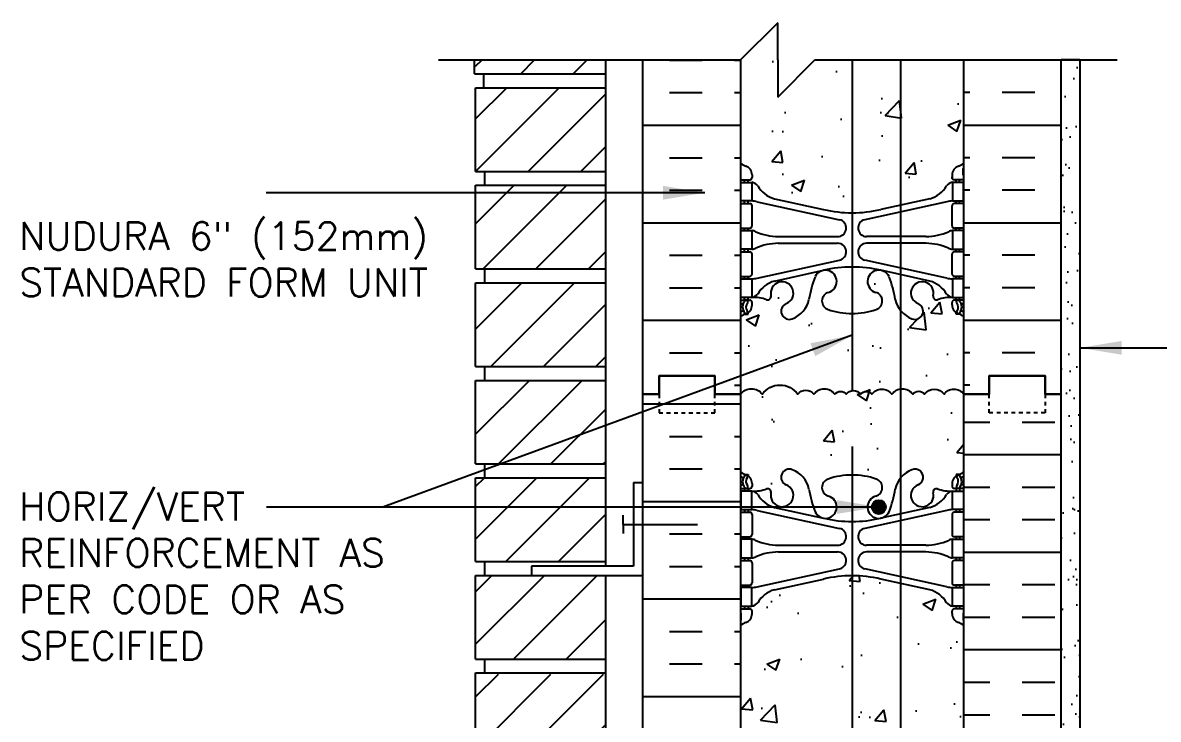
# Model space of a CAD drawing. Header units: inches. Extents: x 113.5 to 169.5, y -22.8 to 56.9.
# Drawn here: x 113.6 to 144.14, y 25.09 to 43.84 of the extents above; entities that cross this region are included whole.
import ezdxf

# ---------------------------------------------------------------- set-up
doc = ezdxf.new("R2010")
doc.units = ezdxf.units.IN
doc.header["$LTSCALE"] = 0.5
doc.header["$MEASUREMENT"] = 0
doc.linetypes.add('DASHED2', pattern=[0.375, 0.25, -0.125])
for name, color, linetype in [('HATCH', 12, 'Continuous'), ('line25', 2, 'Continuous'), ('LINE3', 3, 'Continuous'), ('LINE50', 5, 'Continuous'), ('LINE9', 9, 'Continuous'), ('TEXT', 4, 'Continuous'), ('Web_Edge', 9, 'Continuous')]:
    doc.layers.add(name, color=color, linetype=linetype)
doc.styles.add('DIM', font='romans.shx', dxfattribs={"width": 0.7})
doc.styles.add('ROMANS', font='romans.shx', dxfattribs={"height": 1.125})
doc.dimstyles.new('ext_12', dxfattribs={"dimscale": 12, "dimtxt": 0.09375, "dimasz": 0.09375, "dimexe": 0.09375, "dimexo": 0.0625, "dimgap": 0.0625, "dimtad": 1, "dimdec": 1, "dimzin": 3, "dimdsep": 46, "dimlunit": 4, "dimtxsty": 'DIM', "dimcen": 0.09, "dimdle": 0.09375, "dimclrt": 4, "dimadec": 0, "dimazin": 0, "dimtfac": 1, "dimtdec": 1, "dimtmove": 2, "dimatfit": 3, "dimfxl": 1, "dimfrac": 2, "dimtolj": 1, "dimtzin": 0, "dimarcsym": 0})

msp = doc.modelspace()

# ---------------------------------------------------------------- hatches: boundary and pattern name
at = {"layer": 'HATCH'}
h = msp.add_hatch(dxfattribs=at)
h.set_pattern_fill('AR-CONC', color=256, scale=0.5)
h.paths.add_polyline_path([(135.904, 42.838), (134.904, 42.838), (133.904, 41.838), (133.904, 42.838), (133.904, 43.838), (132.904, 42.838), (132.904, 40.057, 0.082415), (133.047, 39.978, -0.317837), (133.214, 39.742), (133.214, 39.675, -0.414214), (133.151, 39.612), (133.104, 39.612), (133.104, 39.542), (133.209, 39.542, -0.188973), (133.365, 39.447, 0.196323), (133.814, 39.101), (135.136, 38.811, 0.057795), (135.904, 38.721)])
h.paths.add_polyline_path([(137.206, 42.838), (135.904, 42.838), (135.904, 38.721, 0.057795), (136.672, 38.811), (137.206, 38.928)])
h.paths.add_polyline_path([(138.904, 42.838), (137.206, 42.838), (137.206, 38.928), (137.994, 39.101, 0.196323), (138.443, 39.447, -0.188973), (138.599, 39.542), (138.704, 39.542), (138.704, 39.612), (138.656, 39.612, -0.414214), (138.594, 39.675), (138.594, 39.742, -0.317837), (138.76, 39.978, 0.082415), (138.904, 40.057)])
h.paths.add_polyline_path([(135.904, 36.013, -0.082755), (135.255, 36.121, -0.735593), (135.268, 36.579, 0.955472), (135.13, 37.172), (135.11, 37.168, 0.223253), (134.91, 37.003, 0.053157), (134.744, 36.389, -0.24438), (134.296, 35.868, -1), (134.132, 36.277, 2.182095), (133.722, 36.49, -0.601435), (133.602, 36.385, 0.10046), (133.209, 36.442), (133.104, 36.442), (133.104, 36.372), (133.151, 36.372, -0.414214), (133.214, 36.31), (133.214, 36.242, -0.249069), (133.104, 36.035), (133.104, 35.993), (133.014, 35.993, 0.064398), (132.904, 35.927), (132.904, 33.838, -0.518559), (133.485, 33.838, -0.520567), (134.443, 33.838, -0.520567), (134.874, 33.838, -0.520567), (135.44, 33.838, -0.520567), (135.745, 33.838, -0.204153), (135.904, 33.937)])
h.paths.add_polyline_path([(137.206, 36.097, -0.110434), (137.064, 36.389, 0.053157), (136.898, 37.003, 0.223253), (136.698, 37.168), (136.678, 37.172, 0.955472), (136.54, 36.579, -0.735593), (136.552, 36.121, -0.082755), (135.904, 36.013), (135.904, 33.937, -0.286017), (136.136, 33.838, -0.520567), (136.434, 33.838, -0.520567), (136.969, 33.838, -0.209762), (137.206, 33.982)])
h.paths.add_polyline_path([(138.904, 35.927, 0.064398), (138.794, 35.993), (138.704, 35.993), (138.704, 36.035, -0.249069), (138.594, 36.242), (138.594, 36.31, -0.414214), (138.656, 36.372), (138.704, 36.372), (138.704, 36.442), (138.599, 36.442, 0.10046), (138.205, 36.385, -0.601435), (138.086, 36.49, 2.182095), (137.676, 36.277, -1), (137.512, 35.868, -0.130426), (137.206, 36.097), (137.206, 33.982, -0.280208), (137.534, 33.838, -0.520567), (137.853, 33.838, -0.520567), (138.377, 33.838, -0.528229), (138.904, 33.843)])
h.paths.add_polyline_path([(138.904, 33.843, 0.528229), (138.377, 33.838, 0.520567), (137.853, 33.838, 0.520567), (137.534, 33.838, 0.280208), (137.206, 33.982), (137.206, 31.58, -0.130426), (137.512, 31.808, -1), (137.676, 31.4, 2.182095), (138.086, 31.187, -0.601435), (138.205, 31.292, 0.10046), (138.599, 31.235), (138.704, 31.235), (138.704, 31.305), (138.656, 31.305, -0.414214), (138.594, 31.367), (138.594, 31.435, -0.249069), (138.704, 31.642), (138.704, 31.683), (138.794, 31.683, 0.064398), (138.904, 31.749)])
h.paths.add_polyline_path([(137.206, 33.982, 0.209762), (136.969, 33.838, 0.520567), (136.434, 33.838, 0.520567), (136.136, 33.838, 0.520567), (135.745, 33.838, 0.520567), (135.44, 33.838, 0.520567), (134.874, 33.838, 0.520567), (134.443, 33.838, 0.520567), (133.485, 33.838, 0.518559), (132.904, 33.838), (132.904, 31.749, 0.064398), (133.014, 31.683), (133.104, 31.683), (133.104, 31.642, -0.249069), (133.214, 31.435), (133.214, 31.367, -0.414214), (133.151, 31.305), (133.104, 31.305), (133.104, 31.235), (133.209, 31.235, 0.10046), (133.602, 31.292, -0.601435), (133.722, 31.187, 2.182095), (134.132, 31.4, -1), (134.296, 31.808, -0.24438), (134.744, 31.287, 0.053157), (134.91, 30.673, 0.223253), (135.11, 30.509), (135.13, 30.504, 0.955472), (135.268, 31.098, -0.735593), (135.255, 31.556, -0.082755), (135.904, 31.664, -0.082755), (136.552, 31.556, -0.735593), (136.54, 31.098, 0.955472), (136.678, 30.504), (136.698, 30.509, 0.223253), (136.898, 30.673, 0.053157), (137.064, 31.287, -0.110434), (137.206, 31.58)])
h.paths.add_polyline_path([(136.81, 30.804, -1), (136.435, 30.804, -1)], flags=16)
h.paths.add_polyline_path([(135.904, 28.955, 0.057795), (135.136, 28.866), (133.814, 28.576, 0.196323), (133.365, 28.229, -0.188973), (133.209, 28.135), (133.104, 28.135), (133.104, 28.065), (133.151, 28.065, -0.414214), (133.214, 28.002), (133.214, 27.935, -0.317837), (133.047, 27.699, 0.082415), (132.904, 27.62), (132.904, 22.057, 0.082415), (133.047, 21.978, -0.317837), (133.214, 21.742), (133.214, 21.675, -0.414214), (133.151, 21.612), (133.104, 21.612), (133.104, 21.542), (133.209, 21.542, -0.188973), (133.365, 21.447, 0.196323), (133.814, 21.101), (135.136, 20.811, 0.057795), (135.904, 20.721)])
h.paths.add_polyline_path([(137.206, 28.749), (136.672, 28.866, 0.057795), (135.904, 28.955), (135.904, 20.721, 0.057795), (136.672, 20.811), (137.206, 20.928)])
h.paths.add_polyline_path([(138.904, 24.713), (138.904, 27.62, 0.082415), (138.76, 27.699, -0.317837), (138.594, 27.935), (138.594, 28.002, -0.414214), (138.656, 28.065), (138.704, 28.065), (138.704, 28.135), (138.599, 28.135, -0.188973), (138.443, 28.229, 0.196323), (137.994, 28.576), (137.206, 28.749), (137.206, 20.928), (137.994, 21.101, 0.196323), (138.443, 21.447, -0.188973), (138.599, 21.542), (138.704, 21.542), (138.704, 21.612), (138.656, 21.612, -0.414214), (138.594, 21.675), (138.594, 21.742, -0.317837), (138.76, 21.978, 0.082415), (138.904, 22.057)])
h.paths.add_polyline_path([(135.904, 18.013, -0.082755), (135.255, 18.121, -0.735593), (135.268, 18.579, 0.955472), (135.13, 19.172), (135.11, 19.168, 0.223253), (134.91, 19.003, 0.053157), (134.744, 18.389, -0.24438), (134.296, 17.868, -1), (134.132, 18.277, 2.182095), (133.722, 18.49, -0.601435), (133.602, 18.385, 0.10046), (133.209, 18.442), (133.104, 18.442), (133.104, 18.372), (133.151, 18.372, -0.414214), (133.214, 18.31), (133.214, 18.242, -0.249069), (133.104, 18.035), (133.104, 17.993), (133.014, 17.993, 0.064398), (132.904, 17.927), (132.904, 15.838), (132.904, 13.749, 0.064398), (133.014, 13.683), (133.104, 13.683), (133.104, 13.642, -0.249069), (133.214, 13.435), (133.214, 13.367, -0.414214), (133.151, 13.305), (133.104, 13.305), (133.104, 13.235), (133.209, 13.235, 0.10046), (133.602, 13.292, -0.601435), (133.722, 13.187, 2.182095), (134.132, 13.4, -1), (134.296, 13.808, -0.24438), (134.744, 13.287, 0.053157), (134.91, 12.673, 0.223253), (135.11, 12.509), (135.13, 12.504, 0.955472), (135.268, 13.098, -0.735593), (135.255, 13.556, -0.082755), (135.904, 13.664)])
h.paths.add_polyline_path([(135.373, 12.804, -1), (134.998, 12.804, -1)], flags=16)
h.paths.add_polyline_path([(137.206, 16.095), (137.206, 18.097, -0.110434), (137.064, 18.389, 0.053157), (136.898, 19.003, 0.223253), (136.698, 19.168), (136.678, 19.172, 0.955472), (136.54, 18.579, -0.735593), (136.552, 18.121, -0.082755), (135.904, 18.013), (135.904, 13.664, -0.082755), (136.552, 13.556, -0.735593), (136.54, 13.098, 0.955472), (136.678, 12.504), (136.698, 12.509, 0.223253), (136.898, 12.673, 0.053157), (137.064, 13.287, -0.24438), (137.512, 13.808, -1), (137.676, 13.4, 2.182095), (138.086, 13.187, -0.601435), (138.205, 13.292, 0.10046), (138.599, 13.235), (138.704, 13.235), (138.704, 13.305), (138.656, 13.305, -0.414214), (138.594, 13.367), (138.594, 13.435, -0.249069), (138.704, 13.642), (138.704, 13.683), (138.794, 13.683, 0.064398), (138.904, 13.749), (138.904, 15.713), (137.629, 15.713, 0.414214), (137.529, 15.613), (137.529, 14.213), (137.029, 14.213), (137.029, 15.713, -0.220411)])
h.paths.add_polyline_path([(138.904, 17.927, 0.064398), (138.794, 17.993), (138.704, 17.993), (138.704, 18.035, -0.249069), (138.594, 18.242), (138.594, 18.31, -0.414214), (138.656, 18.372), (138.704, 18.372), (138.704, 18.442), (138.599, 18.442, 0.10046), (138.205, 18.385, -0.601435), (138.086, 18.49, 0.191974), (138.053, 18.713), (137.525, 18.713, 0.45754), (137.676, 18.277, -1), (137.512, 17.868, -0.130426), (137.206, 18.097), (137.206, 16.095, -0.177589), (137.529, 16.213), (138.904, 16.213)], flags=17)
h.paths.add_polyline_path([(135.904, 10.955, 0.057795), (135.136, 10.866), (133.814, 10.576, 0.196323), (133.365, 10.229, -0.188973), (133.209, 10.135), (133.104, 10.135), (133.104, 10.065), (133.151, 10.065, -0.414214), (133.214, 10.002), (133.214, 9.935, -0.317837), (133.047, 9.699, 0.082415), (132.904, 9.62), (132.904, 4.057, 0.082415), (133.047, 3.978, -0.317837), (133.214, 3.742), (133.214, 3.675, -0.414214), (133.151, 3.612), (133.104, 3.612), (133.104, 3.542), (133.209, 3.542, -0.188973), (133.365, 3.447, 0.196323), (133.814, 3.101), (135.136, 2.811, 0.057795), (135.904, 2.721)])
h.paths.add_polyline_path([(138.904, 9.62, 0.082415), (138.76, 9.699, -0.317837), (138.594, 9.935), (138.594, 10.002, -0.414214), (138.656, 10.065), (138.704, 10.065), (138.704, 10.135), (138.599, 10.135, -0.188973), (138.443, 10.229, 0.196323), (137.994, 10.576), (136.672, 10.866, 0.057795), (135.904, 10.955), (135.904, 2.721, 0.057795), (136.672, 2.811), (137.994, 3.101, 0.196323), (138.443, 3.447, -0.188973), (138.599, 3.542), (138.704, 3.542), (138.704, 3.612), (138.656, 3.612, -0.414214), (138.594, 3.675), (138.594, 3.742, -0.317837), (138.76, 3.978, 0.082415), (138.904, 4.057)])
h = msp.add_hatch(dxfattribs=at)
h.set_pattern_fill('ANSI31', color=256, scale=8, style=0)
h.set_pattern_definition([(45, (28.4787, -15.0365), (-0.707107, 0.707107), [])])
h.paths.add_polyline_path([(129.279, 0.088), (125.779, 0.088), (125.779, -2.162), (129.279, -2.162)])
h.paths.add_polyline_path([(129.279, 2.713), (125.779, 2.713), (125.779, 0.463), (129.279, 0.463)])
h.paths.add_polyline_path([(129.279, 5.338), (125.779, 5.338), (125.779, 3.088), (129.279, 3.088)])
h.paths.add_polyline_path([(129.279, 7.963), (125.779, 7.963), (125.779, 5.713), (129.279, 5.713)])
h.paths.add_polyline_path([(129.279, 10.588), (125.779, 10.588), (125.779, 8.338), (129.279, 8.338)])
h.paths.add_polyline_path([(129.279, 13.213), (125.779, 13.213), (125.779, 10.963), (129.279, 10.963)])
h.paths.add_polyline_path([(129.279, 15.838), (125.779, 15.838), (125.779, 13.588), (129.279, 13.588)])
h.paths.add_polyline_path([(129.279, 18.463), (125.779, 18.463), (125.779, 16.213), (129.279, 16.213)])
h.paths.add_polyline_path([(129.279, 21.088), (125.779, 21.088), (125.779, 18.838), (129.279, 18.838)])
h.paths.add_polyline_path([(129.279, 23.713), (125.779, 23.713), (125.779, 21.463), (129.279, 21.463)])
h.paths.add_polyline_path([(129.279, 26.307), (125.779, 26.307), (125.779, 24.088), (129.279, 24.088)])
h.paths.add_polyline_path([(129.279, 28.963), (125.779, 28.963), (125.779, 26.713), (129.279, 26.713)])
h.paths.add_polyline_path([(129.279, 30.692), (125.779, 30.692), (125.779, 29.338), (129.279, 29.338)])
h.paths.add_polyline_path([(129.279, 31.588), (125.779, 31.588), (125.779, 30.692), (129.279, 30.692)])
h.paths.add_polyline_path([(129.279, 34.213), (125.779, 34.213), (125.779, 31.963), (129.279, 31.963)])
h.paths.add_polyline_path([(129.279, 36.838), (125.779, 36.838), (125.779, 34.588), (129.279, 34.588)])
h.paths.add_polyline_path([(129.279, 39.463), (125.779, 39.463), (125.779, 37.213), (129.279, 37.213)])
h.paths.add_polyline_path([(129.279, 42.088), (125.779, 42.088), (125.779, 39.838), (129.279, 39.838)])
h.paths.add_polyline_path([(129.279, 42.838), (125.779, 42.838), (125.779, 42.463), (129.279, 42.463)])
h = msp.add_hatch(dxfattribs=at)
h.set_pattern_fill('INSUL', color=256, scale=7, style=0)
h.set_pattern_definition([(0, (-2793.2578, -363.1712), (0, 2.625), []), (0, (-2793.2578, -362.2962), (0, 2.625), [0.875, -0.875]), (0, (-2793.2578, -361.4212), (0, 2.625), [0.875, -0.875])])
h.paths.add_polyline_path([(132.904, 42.838), (130.279, 42.838), (130.279, 33.838), (130.716, 33.838), (130.716, 34.338), (132.216, 34.338), (132.216, 33.838), (132.904, 33.838)])
h = msp.add_hatch(dxfattribs=at)
h.set_pattern_fill('INSUL', color=256, scale=7, style=0)
h.set_pattern_definition([(180, (3065.0654, -363.1712), (0, 2.625), []), (180, (3065.0654, -362.2962), (0, 2.625), [0.875, -0.875]), (180, (3065.0654, -361.4212), (0, 2.625), [0.875, -0.875])])
h.paths.add_polyline_path([(141.529, 42.838), (138.904, 42.838), (138.904, 33.838), (139.591, 33.838), (139.591, 34.338), (141.091, 34.338), (141.091, 33.838), (141.529, 33.838)])
h = msp.add_hatch(dxfattribs=at)
h.set_pattern_fill('AR-SAND', color=256, scale=0.5, style=0)
h.set_pattern_definition([(37.5, (119.1024, -15.0365), (-0.031497, 0.963412), [0, -0.76, 0, -0.85, 0, -0.8125]), (7.5, (119.1024, -15.0365), (0.884888, 1.411073), [0, -0.41, 0, -0.685, 0, -0.2625]), (327.5, (118.4874, -15.0365), (1.557071, 0.00283), [0, -0.25, 0, -0.9, 0, -1.175]), (317.5, (118.4874, -15.0365), (1.503063, 0.438838), [0, -0.125, 0, -0.59, 0, -0.675])])
h.paths.add_polyline_path([(142.029, 42.838), (141.529, 42.838), (141.529, 22.588), (142.029, 22.588)])
h = msp.add_hatch(dxfattribs=at)
h.set_pattern_fill('INSUL', color=256, scale=7, style=0)
h.set_pattern_definition([(0, (-2793.2578, -381.1712), (0, 2.625), []), (0, (-2793.2578, -380.2962), (0, 2.625), [0.875, -0.875]), (0, (-2793.2578, -379.4212), (0, 2.625), [0.875, -0.875])])
h.paths.add_polyline_path([(130.279, 15.838), (130.716, 15.838), (130.716, 16.338), (132.216, 16.338), (132.216, 15.838), (132.904, 15.838), (132.904, 33.838), (132.216, 33.838), (132.216, 34.338), (130.716, 34.338), (130.716, 33.838), (130.279, 33.838)])
h = msp.add_hatch(dxfattribs=at)
h.set_pattern_fill('INSUL', color=256, scale=7, style=0)
h.set_pattern_definition([(0, (28.4787, -15.0365), (0, 2.625), []), (0, (28.4787, -14.1615), (0, 2.625), [0.875, -0.875]), (0, (28.4787, -13.2865), (0, 2.625), [0.875, -0.875])])
h.paths.add_polyline_path([(138.904, 24.713), (141.529, 22.088), (141.529, 33.838), (141.091, 33.838), (141.091, 33.338), (139.591, 33.338), (139.591, 33.838), (138.904, 33.838)])
h.paths.add_polyline_path([(141.529, 12.838), (138.904, 10.213), (138.904, -2.162), (141.529, -2.162)])
at = {"layer": 'LINE3'}
msp.add_hatch(color=256, dxfattribs=at).paths.add_polyline_path([(136.435, 30.804, 1), (136.81, 30.804, 1)])

# ---------------------------------------------------------------- linework, layer by layer
at = {"layer": 'HATCH'}
msp.add_line((142.029, 42.838), (141.529, 42.838), dxfattribs=at)
msp.add_lwpolyline([(132.904, 33.838, -0.518559), (133.485, 33.838, -0.520567), (134.443, 33.838, -0.520567), (134.874, 33.838, -0.520567), (135.44, 33.838, -0.520567), (135.745, 33.838, -0.520567), (136.136, 33.838, -0.520567), (136.434, 33.838, -0.520567), (136.969, 33.838, -0.520567), (137.534, 33.838, -0.520567), (137.853, 33.838, -0.520567), (138.377, 33.838, -0.528229), (138.904, 33.843)], format="xyb", dxfattribs=at)
at = {"layer": 'line25'}
for p, q in [((125.751, 42.463), (125.751, 42.838)), ((129.279, 29.213), (129.279, 42.838)), ((132.904, 42.838), (132.904, 33.838)), ((138.904, 33.838), (138.904, 42.838)), ((125.751, 42.463), (129.251, 42.463)), ((126.001, 42.088), (126.001, 42.463)), ((125.779, 39.838), (125.779, 42.088)), ((125.779, 42.088), (129.279, 42.088)), ((125.779, 39.838), (129.279, 39.838)), ((126.029, 39.463), (126.029, 39.838)), ((125.779, 39.463), (129.279, 39.463)), ((125.779, 37.213), (125.779, 39.463)), ((125.779, 37.213), (129.279, 37.213)), ((126.029, 36.838), (126.029, 37.213)), ((125.779, 36.838), (129.279, 36.838)), ((125.779, 34.588), (125.779, 36.838)), ((125.779, 34.588), (129.279, 34.588)), ((126.029, 34.213), (126.029, 34.588)), ((125.779, 31.963), (125.779, 34.213)), ((125.779, 34.213), (129.279, 34.213)), ((132.904, 33.838), (132.904, 15.838)), ((138.904, 24.713), (138.904, 33.838)), ((125.779, 31.963), (129.279, 31.963)), ((126.029, 31.588), (126.029, 31.963)), ((125.779, 29.338), (125.779, 31.588)), ((125.779, 31.588), (129.279, 31.588)), ((125.779, 29.338), (129.279, 29.338)), ((126.029, 28.963), (126.029, 29.338)), ((125.779, 26.713), (125.779, 28.963)), ((125.779, 28.963), (129.279, 28.963)), ((129.279, 0.338), (129.279, 28.963)), ((125.779, 26.713), (129.279, 26.713)), ((126.029, 26.338), (126.029, 26.713)), ((125.779, 24.088), (125.779, 26.338)), ((125.779, 26.338), (129.279, 26.338))]:
    msp.add_line(p, q, dxfattribs=at)
at = {"layer": 'LINE3'}
for p, q in [((135.904, 42.838), (135.904, 33.937)), ((137.206, 42.838), (137.206, 13.748)), ((135.904, 32.437), (135.904, -2.162))]:
    msp.add_line(p, q, dxfattribs=at)
msp.add_circle((136.622, 30.804), 0.188, dxfattribs=at)
at = {"layer": 'LINE50'}
for p, q in [((130.279, 33.838), (130.279, 42.838)), ((141.529, 33.838), (141.529, 42.838)), ((130.279, 15.838), (130.279, 33.838)), ((141.529, 22.088), (141.529, 33.838))]:
    msp.add_line(p, q, dxfattribs=at)
for points in [[(132.904, 33.838), (132.216, 33.838), (132.216, 34.338), (130.716, 34.338), (130.716, 33.838), (130.279, 33.838)], [(130.279, 33.838), (130.716, 33.838), (130.716, 34.338), (132.216, 34.338), (132.216, 33.838), (132.904, 33.838)], [(138.904, 33.838), (139.591, 33.838), (139.591, 34.338), (141.091, 34.338), (141.091, 33.838), (141.529, 33.838)], [(141.529, 33.838), (141.091, 33.838), (141.091, 34.338), (139.591, 34.338), (139.591, 33.838), (138.904, 33.838)]]:
    msp.add_lwpolyline(points, dxfattribs=at)
at = {"layer": 'LINE9'}
for p, q in [((133.904, 43.838), (132.904, 42.838)), ((133.904, 42.838), (133.904, 43.838)), ((124.779, 42.838), (132.904, 42.838)), ((133.904, 42.838), (133.904, 41.838)), ((133.904, 41.838), (134.904, 42.838)), ((134.904, 42.838), (143.029, 42.838)), ((142.029, 42.838), (142.029, 22.588)), ((130.029, 31.463), (130.279, 31.463)), ((130.029, 31.463), (130.029, 29.213)), ((129.75, 30.338), (129.75, 30.588)), ((129.75, 30.338), (129.75, 30.088)), ((129.75, 30.338), (131.75, 30.338)), ((127.279, 29.213), (127.279, 28.963)), ((130.029, 29.213), (127.279, 29.213)), ((127.279, 28.963), (130.279, 28.963))]:
    msp.add_line(p, q, dxfattribs=at)
at = {"layer": 'LINE9', "linetype": 'DASHED2', "ltscale": 0.15}
for points in [[(130.716, 33.838), (130.716, 33.838), (130.716, 33.338), (132.216, 33.338), (132.216, 33.838), (132.216, 33.838)], [(141.091, 33.838), (141.091, 33.838), (141.091, 33.338), (139.591, 33.338), (139.591, 33.838), (139.591, 33.838)]]:
    msp.add_lwpolyline(points, dxfattribs=at)
at = {"layer": 'Web_Edge'}
for p, q in [((132.914, 39.732), (132.914, 39.918)), ((133.214, 39.742), (133.214, 39.675)), ((138.594, 39.742), (138.594, 39.675)), ((138.894, 39.732), (138.894, 39.918)), ((132.904, 39.612), (133.151, 39.612)), ((133.014, 39.542), (133.014, 39.612)), ((133.104, 39.542), (133.104, 39.612)), ((138.904, 39.612), (138.656, 39.612)), ((138.704, 39.542), (138.704, 39.612)), ((138.794, 39.542), (138.794, 39.612)), ((133.814, 39.101), (135.136, 38.811)), ((137.994, 39.101), (136.672, 38.811)), ((132.904, 38.972), (133.151, 38.972)), ((133.014, 38.972), (133.014, 39.042)), ((133.104, 38.972), (133.104, 39.042)), ((133.214, 38.375), (133.214, 38.91)), ((133.353, 39.018), (135.564, 38.537)), ((138.455, 39.018), (136.244, 38.537)), ((138.594, 38.375), (138.594, 38.91)), ((138.904, 38.972), (138.656, 38.972)), ((138.704, 38.972), (138.704, 39.042)), ((138.794, 38.972), (138.794, 39.042)), ((132.904, 38.312), (133.151, 38.312)), ((133.014, 38.242), (133.014, 38.312)), ((133.104, 38.242), (133.104, 38.312)), ((138.904, 38.312), (138.656, 38.312)), ((138.704, 38.242), (138.704, 38.312)), ((138.794, 38.242), (138.794, 38.312)), ((133.919, 38.082), (135.515, 38.082)), ((133.919, 37.902), (135.515, 37.902)), ((137.889, 38.082), (136.293, 38.082)), ((137.889, 37.902), (136.293, 37.902)), ((132.904, 37.672), (133.151, 37.672)), ((133.014, 37.672), (133.014, 37.742)), ((133.104, 37.672), (133.104, 37.742)), ((133.214, 37.075), (133.214, 37.61)), ((138.594, 37.075), (138.594, 37.61)), ((138.904, 37.672), (138.656, 37.672)), ((138.704, 37.672), (138.704, 37.742)), ((138.794, 37.672), (138.794, 37.742)), ((133.353, 36.966), (135.564, 37.448)), ((138.455, 36.966), (136.244, 37.448)), ((132.904, 37.012), (133.151, 37.012)), ((133.014, 36.942), (133.014, 37.012)), ((133.104, 36.942), (133.104, 37.012)), ((133.814, 36.883), (135.136, 37.174)), ((137.994, 36.883), (136.672, 37.174)), ((138.904, 37.012), (138.656, 37.012)), ((138.704, 36.942), (138.704, 37.012)), ((138.794, 36.942), (138.794, 37.012)), ((132.904, 36.372), (133.151, 36.372)), ((133.014, 36.372), (133.014, 36.442)), ((133.104, 36.372), (133.104, 36.442)), ((138.904, 36.372), (138.656, 36.372)), ((138.704, 36.372), (138.704, 36.442)), ((138.794, 36.372), (138.794, 36.442)), ((132.904, 36.272), (132.946, 36.272)), ((133.104, 35.993), (133.104, 36.035)), ((133.214, 36.242), (133.214, 36.31)), ((138.594, 36.242), (138.594, 36.31)), ((138.704, 35.993), (138.704, 36.035)), ((138.904, 36.272), (138.862, 36.272)), ((133.014, 35.993), (133.104, 35.993)), ((138.794, 35.993), (138.704, 35.993)), ((133.014, 31.683), (133.104, 31.683)), ((133.104, 31.683), (133.104, 31.642)), ((138.794, 31.683), (138.704, 31.683)), ((138.704, 31.683), (138.704, 31.642)), ((132.904, 31.405), (132.946, 31.405)), ((132.904, 31.305), (133.151, 31.305)), ((133.014, 31.305), (133.014, 31.235)), ((133.104, 31.305), (133.104, 31.235)), ((133.214, 31.435), (133.214, 31.367)), ((138.594, 31.435), (138.594, 31.367)), ((138.904, 31.305), (138.656, 31.305)), ((138.704, 31.305), (138.704, 31.235)), ((138.794, 31.305), (138.794, 31.235)), ((138.904, 31.405), (138.862, 31.405)), ((132.904, 30.665), (133.151, 30.665)), ((133.014, 30.735), (133.014, 30.665)), ((133.104, 30.735), (133.104, 30.665)), ((133.214, 30.602), (133.214, 30.067)), ((133.353, 30.711), (135.564, 30.229)), ((133.814, 30.793), (135.136, 30.503)), ((138.455, 30.711), (136.244, 30.229)), ((137.994, 30.793), (136.672, 30.503)), ((138.594, 30.602), (138.594, 30.067)), ((138.904, 30.665), (138.656, 30.665)), ((138.704, 30.735), (138.704, 30.665)), ((138.794, 30.735), (138.794, 30.665)), ((132.904, 30.005), (133.151, 30.005)), ((133.014, 30.005), (133.014, 29.935)), ((133.104, 30.005), (133.104, 29.935)), ((138.904, 30.005), (138.656, 30.005)), ((138.704, 30.005), (138.704, 29.935)), ((138.794, 30.005), (138.794, 29.935)), ((133.919, 29.775), (135.515, 29.775)), ((137.889, 29.775), (136.293, 29.775)), ((132.904, 29.365), (133.151, 29.365)), ((133.014, 29.435), (133.014, 29.365)), ((133.104, 29.435), (133.104, 29.365)), ((133.919, 29.595), (135.515, 29.595)), ((137.889, 29.595), (136.293, 29.595)), ((138.904, 29.365), (138.656, 29.365)), ((138.704, 29.435), (138.704, 29.365)), ((138.794, 29.435), (138.794, 29.365)), ((133.214, 29.302), (133.214, 28.767)), ((133.353, 28.658), (135.564, 29.14)), ((138.455, 28.658), (136.244, 29.14)), ((138.594, 29.302), (138.594, 28.767)), ((133.814, 28.576), (135.136, 28.866)), ((137.994, 28.576), (136.672, 28.866)), ((132.904, 28.705), (133.151, 28.705)), ((133.014, 28.705), (133.014, 28.635)), ((133.104, 28.705), (133.104, 28.635)), ((138.904, 28.705), (138.656, 28.705)), ((138.704, 28.705), (138.704, 28.635)), ((138.794, 28.705), (138.794, 28.635)), ((133.014, 28.135), (133.014, 28.065)), ((133.104, 28.135), (133.104, 28.065)), ((138.704, 28.135), (138.704, 28.065)), ((138.794, 28.135), (138.794, 28.065)), ((132.904, 28.065), (133.151, 28.065)), ((132.914, 27.945), (132.914, 27.758)), ((133.214, 27.935), (133.214, 28.002)), ((138.594, 27.935), (138.594, 28.002)), ((138.904, 28.065), (138.656, 28.065)), ((138.894, 27.945), (138.894, 27.758))]:
    msp.add_line(p, q, dxfattribs=at)
for points in [[(132.909, 39.542), (133.209, 39.542), (133.209, 39.042), (132.909, 39.042)], [(138.899, 39.542), (138.599, 39.542), (138.599, 39.042), (138.899, 39.042)], [(132.909, 38.242), (133.209, 38.242), (133.209, 37.742), (132.909, 37.742)], [(138.899, 38.242), (138.599, 38.242), (138.599, 37.742), (138.899, 37.742)], [(132.909, 36.942), (133.209, 36.942), (133.209, 36.442), (132.909, 36.442)], [(138.899, 36.942), (138.599, 36.942), (138.599, 36.442), (138.899, 36.442)], [(132.909, 30.735), (133.209, 30.735), (133.209, 31.235), (132.909, 31.235)], [(138.899, 30.735), (138.599, 30.735), (138.599, 31.235), (138.899, 31.235)], [(132.909, 29.435), (133.209, 29.435), (133.209, 29.935), (132.909, 29.935)], [(138.899, 29.435), (138.599, 29.435), (138.599, 29.935), (138.899, 29.935)], [(132.909, 28.135), (133.209, 28.135), (133.209, 28.635), (132.909, 28.635)], [(138.899, 28.135), (138.599, 28.135), (138.599, 28.635), (138.899, 28.635)]]:
    msp.add_lwpolyline(points, close=True, dxfattribs=at)
for centre, radius, start, end in [((133.214, 40.449), 0.5, 231.6833, 250.5288), ((138.594, 40.449), 0.5, 289.4712, 308.3167), ((133.214, 40.449), 0.6, 238.8907, 238.927), ((132.894, 39.918), 0.02, 360, 58.927), ((132.894, 39.732), 0.02, 299.988, 360), ((132.964, 39.742), 0.25, 0, 70.5288), ((138.844, 39.742), 0.25, 109.4712, 180), ((138.914, 39.918), 0.02, 121.073, 180), ((138.914, 39.732), 0.02, 180, 240.012), ((138.594, 40.449), 0.6, 301.073, 301.1093), ((133.151, 39.675), 0.0625, 270, 0), ((133.166, 39.296), 0.25, 37.2777, 80.0823), ((134.013, 39.824), 0.75, 210.155, 254.5838), ((137.794, 39.824), 0.75, 285.4162, 329.845), ((138.642, 39.296), 0.25, 99.9177, 142.7223), ((138.656, 39.675), 0.0625, 180, 270), ((133.151, 38.91), 0.0625, 0, 90), ((133.118, 38.046), 1, 76.4291, 84.7991), ((135.904, 42.078), 3.356, 256.7692, 270), ((135.904, 42.078), 3.356, 270, 283.2308), ((138.689, 38.046), 1, 95.2009, 103.5709), ((138.656, 38.91), 0.0625, 90, 180), ((135.515, 38.312), 0.23, 270, 77.6055), ((136.293, 38.312), 0.23, 102.3945, 270), ((133.151, 38.375), 0.0625, 270, 0), ((133.205, 38.023), 0.219, 60.4937, 88.92), ((133.205, 38.023), 0.219, 60.4937, 88.92), ((133.949, 39.682), 1.6, 246.5673, 268.9203), ((133.949, 39.682), 1.6, 246.5673, 268.9203), ((137.859, 39.682), 1.6, 271.0797, 293.4327), ((137.859, 39.682), 1.6, 271.0797, 293.4327), ((138.603, 38.023), 0.219, 91.08, 119.5063), ((138.603, 38.023), 0.219, 91.08, 119.5063), ((138.656, 38.375), 0.0625, 180, 270), ((133.949, 36.302), 1.6, 91.0797, 113.4327), ((135.515, 37.672), 0.23, 282.3945, 90), ((136.293, 37.672), 0.23, 90, 257.6055), ((137.859, 36.302), 1.6, 66.5673, 88.9203), ((133.151, 37.61), 0.0625, 0, 90), ((133.205, 37.961), 0.219, 271.08, 299.5063), ((138.603, 37.961), 0.219, 240.4937, 268.92), ((138.656, 37.61), 0.0625, 90, 180), ((135.904, 33.907), 3.356, 90, 103.2308), ((135.904, 33.907), 3.356, 76.7692, 90), ((133.151, 37.075), 0.0625, 270, 0), ((133.118, 37.938), 1, 275.2009, 283.5709), ((137.707, 35.918), 3, 158.8016, 170.9727), ((135.185, 36.873), 0.305, 285.7253, 154.6218), ((136.622, 36.873), 0.305, 25.3782, 254.2747), ((134.101, 35.918), 3, 9.0273, 21.1984), ((138.689, 37.938), 1, 256.4291, 264.7991), ((138.656, 37.075), 0.0625, 180, 270), ((134.013, 36.16), 0.75, 105.4162, 149.845), ((134.019, 36.56), 0.305, 291.8037, 193.3205), ((137.789, 36.56), 0.305, 346.6795, 248.1963), ((137.794, 36.16), 0.75, 30.155, 74.5838), ((133.208, 36.188), 0.25, 137.5391, 219.8855), ((133.056, 36.326), 0.045, 317.5391, 137.5391), ((133.151, 36.31), 0.0625, 360, 90), ((133.166, 36.688), 0.25, 279.9177, 322.7223), ((133.265, 35.444), 1, 70.0933, 93.2121), ((133.634, 36.469), 0.09, 251.1349, 13.3205), ((134.019, 36.56), 0.745, 291.8037, 346.7348), ((135.333, 36.348), 0.24, 105.7253, 251.077), ((136.475, 36.348), 0.24, 288.923, 74.2747), ((137.789, 36.56), 0.745, 193.2652, 248.1963), ((138.173, 36.469), 0.09, 166.6795, 288.8651), ((138.543, 35.444), 1, 86.7879, 109.9067), ((138.642, 36.688), 0.25, 217.2777, 260.0823), ((138.656, 36.31), 0.0625, 90, 180), ((138.751, 36.326), 0.045, 42.4609, 222.4609), ((138.6, 36.188), 0.25, 320.1145, 42.4609), ((133.214, 35.535), 0.6, 114.9252, 121.1093), ((132.946, 36.252), 0.02, 345.8459, 90), ((132.953, 36.097), 0.02, 294.9252, 19.2084), ((133.05, 36.057), 0.045, 218.552, 40.8121), ((132.964, 36.242), 0.25, 289.4712, 360), ((133.208, 36.188), 0.16, 137.5391, 219.9999), ((134.214, 36.073), 0.22, 111.8037, 291.8037), ((135.904, 38.013), 2, 251.077, 270), ((135.904, 38.013), 2, 270, 288.923), ((137.594, 36.073), 0.22, 248.1963, 68.1963), ((138.844, 36.242), 0.25, 180, 250.5288), ((138.758, 36.057), 0.045, 139.1879, 321.448), ((138.6, 36.188), 0.16, 320.0001, 42.4609), ((138.855, 36.097), 0.02, 160.7916, 245.0748), ((138.862, 36.252), 0.02, 90, 194.1541), ((138.594, 35.535), 0.6, 58.8907, 65.0748), ((133.214, 35.535), 0.5, 109.4712, 128.3167), ((138.594, 35.535), 0.5, 51.6833, 70.5288), ((134.214, 31.604), 0.22, 68.1963, 248.1963), ((134.019, 31.117), 0.745, 13.2652, 68.1963), ((137.789, 31.117), 0.745, 111.8037, 166.7348), ((137.594, 31.604), 0.22, 291.8037, 111.8037), ((133.214, 32.142), 0.5, 231.6833, 250.5288), ((133.214, 32.142), 0.6, 238.8907, 245.0748), ((133.208, 31.489), 0.25, 140.1145, 222.4609), ((132.953, 31.579), 0.02, 340.7916, 65.0748), ((133.05, 31.62), 0.045, 319.1879, 141.448), ((132.964, 31.435), 0.25, 0, 70.5288), ((133.208, 31.489), 0.16, 140.0001, 222.4609), ((135.333, 31.329), 0.24, 108.923, 254.2747), ((135.904, 29.664), 2, 90, 108.923), ((135.904, 29.664), 2, 71.077, 90), ((136.475, 31.329), 0.24, 285.7253, 71.077), ((138.844, 31.435), 0.25, 109.4712, 180), ((138.758, 31.62), 0.045, 38.552, 220.8121), ((138.6, 31.489), 0.16, 317.5391, 39.9999), ((138.594, 32.142), 0.5, 289.4712, 308.3167), ((138.6, 31.489), 0.25, 317.5391, 39.8855), ((138.855, 31.579), 0.02, 114.9252, 199.2084), ((138.594, 32.142), 0.6, 294.9252, 301.1093), ((132.946, 31.425), 0.02, 270, 14.1541), ((133.056, 31.351), 0.045, 222.4609, 42.4609), ((133.151, 31.367), 0.0625, 270, 0), ((133.265, 32.233), 1, 266.7879, 289.9067), ((133.166, 30.988), 0.25, 37.2777, 80.0823), ((133.634, 31.208), 0.09, 346.6795, 108.8651), ((134.019, 31.117), 0.305, 166.6795, 68.1963), ((137.707, 31.758), 3, 189.0273, 201.1984), ((134.101, 31.758), 3, 338.8016, 350.9727), ((137.789, 31.117), 0.305, 111.8037, 13.3205), ((138.173, 31.208), 0.09, 71.1349, 193.3205), ((138.543, 32.233), 1, 250.0933, 273.2121), ((138.642, 30.988), 0.25, 99.9177, 142.7223), ((138.656, 31.367), 0.0625, 180, 270), ((138.751, 31.351), 0.045, 137.5391, 317.5391), ((138.862, 31.425), 0.02, 165.8459, 270), ((134.013, 31.516), 0.75, 210.155, 254.5838), ((135.185, 30.804), 0.305, 205.3782, 74.2747), ((136.622, 30.804), 0.305, 105.7253, 334.6218), ((137.794, 31.516), 0.75, 285.4162, 329.845), ((133.151, 30.602), 0.0625, 0, 90), ((133.118, 29.739), 1, 76.4291, 84.7991), ((138.689, 29.739), 1, 95.2009, 103.5709), ((138.656, 30.602), 0.0625, 90, 180), ((135.904, 33.77), 3.356, 256.7692, 270), ((135.904, 33.77), 3.356, 270, 283.2308), ((133.151, 30.067), 0.0625, 270, 0), ((133.205, 29.716), 0.219, 60.4937, 88.92), ((135.515, 30.005), 0.23, 270, 77.6055), ((136.293, 30.005), 0.23, 102.3945, 270), ((138.603, 29.716), 0.219, 91.08, 119.5063), ((138.656, 30.067), 0.0625, 180, 270), ((133.949, 31.374), 1.6, 246.5673, 268.9203), ((137.859, 31.374), 1.6, 271.0797, 293.4327), ((133.151, 29.302), 0.0625, 0, 90), ((133.205, 29.653), 0.219, 271.08, 299.5063), ((133.205, 29.653), 0.219, 271.08, 299.5063), ((133.949, 27.995), 1.6, 91.0797, 113.4327), ((133.949, 27.995), 1.6, 91.0797, 113.4327), ((135.515, 29.365), 0.23, 282.3945, 90), ((136.293, 29.365), 0.23, 90, 257.6055), ((137.859, 27.995), 1.6, 66.5673, 88.9203), ((137.859, 27.995), 1.6, 66.5673, 88.9203), ((138.603, 29.653), 0.219, 240.4937, 268.92), ((138.603, 29.653), 0.219, 240.4937, 268.92), ((138.656, 29.302), 0.0625, 90, 180), ((133.151, 28.767), 0.0625, 270, 0), ((135.904, 25.599), 3.356, 90, 103.2308), ((135.904, 25.599), 3.356, 76.7692, 90), ((138.656, 28.767), 0.0625, 180, 270), ((133.118, 29.63), 1, 275.2009, 283.5709), ((134.013, 27.853), 0.75, 105.4162, 149.845), ((137.794, 27.853), 0.75, 30.155, 74.5838), ((138.689, 29.63), 1, 256.4291, 264.7991), ((133.166, 28.381), 0.25, 279.9177, 322.7223), ((138.642, 28.381), 0.25, 217.2777, 260.0823), ((132.894, 27.945), 0.02, 0, 60.012), ((132.964, 27.935), 0.25, 289.4712, 360), ((133.151, 28.002), 0.0625, 360, 90), ((138.656, 28.002), 0.0625, 90, 180), ((138.844, 27.935), 0.25, 180, 250.5288), ((138.914, 27.945), 0.02, 119.988, 180), ((132.894, 27.758), 0.02, 301.073, 0), ((133.214, 27.227), 0.6, 121.073, 121.1093), ((133.214, 27.227), 0.5, 109.4712, 128.3167), ((138.594, 27.227), 0.5, 51.6833, 70.5288), ((138.914, 27.758), 0.02, 180, 238.927), ((138.594, 27.227), 0.6, 58.8907, 58.927)]:
    msp.add_arc(centre, radius, start, end, dxfattribs=at)

# ---------------------------------------------------------------- texts
at = {"layer": 'TEXT', "char_height": 0.75, "attachment_point": 4, "style": 'ROMANS'}
for s, insert, width in [('NUDURA 6" (152mm)\\PSTANDARD FORM UNIT', (113.503, 37.472), 11.05043), ('HORIZ/VERT REINFORCEMENT AS PER CODE OR AS SPECIFIED', (113.503, 28.945), 12.96959)]:
    msp.add_mtext(s, dxfattribs=dict(at, insert=insert, width=width))

# ---------------------------------------------------------------- leaders
at = {"layer": 'TEXT'}
for points, override in [([(131.945, 39.262), (120.142, 39.262)], {"dimgap": 0.0625, "dimtad": 0}), ([(135.904, 35.425), (123.286, 30.804), (120.157, 30.804)], {"dimtad": 0}), ([(142.029, 35.088), (150.592, 35.088)], {"dimgap": 0.0625, "dimtad": 0}), ([(136.622, 30.804), (120.157, 30.804)], {"dimgap": 0.0625, "dimtad": 0})]:
    msp.add_leader(points, dimstyle='ext_12', override=override, dxfattribs=at)

doc.saveas('drawing.dxf')
